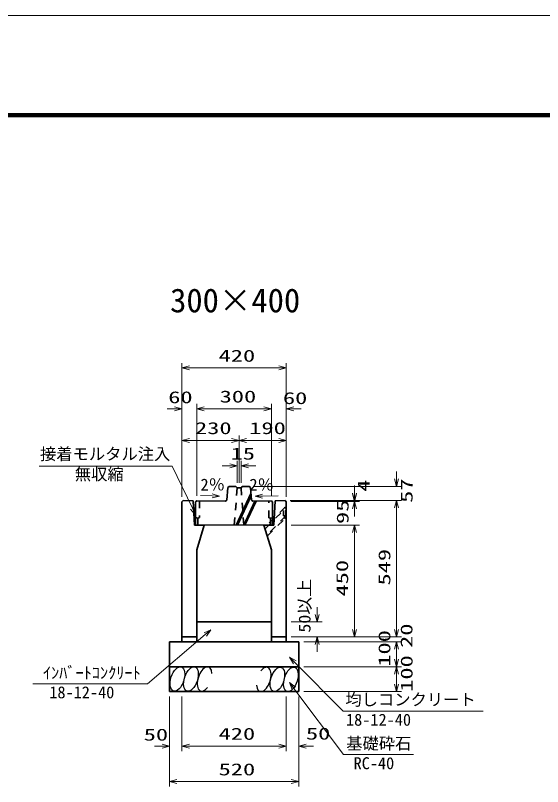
# Model space of a CAD drawing. Units: millimetres on the paper. Extents: x 20 to 861, y 20 to 614.
# Drawn here: x 160.6 to 266.7, y 458.9 to 614.1 of the extents above; entities that cross this region are included whole.
import ezdxf
from ezdxf.enums import TextEntityAlignment as Align

# ---------------------------------------------------------------- set-up
doc = ezdxf.new("R2010")
doc.units = ezdxf.units.MM
doc.linetypes.add('USER1', pattern=[3, 1.5, -1.5])
for name, color, linetype, lineweight in [('D-STR-DIM（寸法）', 7, 'Continuous', 13), ('D-STR-HTXT(均しCON-旗)', 7, 'Continuous', 13), ('D-STR-HTXT(基礎砕石-旗)', 7, 'Continuous', 13), ('D-STR-HTXT（旗上げ）', 7, 'Continuous', 13), ('D-STR-STRF(グリ)', 7, 'Continuous', 25), ('D-STR（構造物）', 1, 'Continuous', 35), ('D-TTL-LINE（区切線）', 7, 'Continuous', 13), ('D-TTL（外枠）', 2, 'Continuous', 140)]:
    doc.layers.add(name, color=color, linetype=linetype, lineweight=lineweight)
doc.layers.add('D-STR-TXT(文字)', color=7, linetype='Continuous')
doc.styles.add('ＭＳ ゴシック', font='')
doc.styles.get('ＭＳ ゴシック').set_extended_font_data('MS Gothic')

# ---------------------------------------------------------------- blocks, each defined once
blk = doc.blocks.new('_Open30@@SfigorgFlag@@4')
at = {"color": 7, "linetype": 'Continuous', "lineweight": 13}
for p, q in [((-1, 0.2679), (0, 0)), ((0, 0), (-1, -0.2679)), ((0, 0), (-1, 0))]:
    blk.add_line(p, q, dxfattribs=at)

msp = doc.modelspace()

# ---------------------------------------------------------------- linework, layer by layer
at = {"layer": 'D-STR-DIM（寸法）'}
for p, q in [((194.15, 535.95), (194.15, 544.158)), ((215.15, 535.95), (215.15, 544.158)), ((195.65, 543.158), (213.65, 543.158)), ((194.15, 517.247), (194.15, 535.95)), ((197.15, 517.437), (197.15, 535.95)), ((197.15, 517.437), (197.15, 535.95)), ((212.15, 517.437), (212.15, 535.95)), ((212.15, 517.437), (212.15, 535.95)), ((215.15, 517.247), (215.15, 535.95)), ((192.65, 534.95), (191.15, 534.95)), ((198.65, 534.95), (200.15, 534.95)), ((198.65, 534.95), (210.65, 534.95)), ((210.65, 534.95), (209.15, 534.95)), ((216.65, 534.95), (218.15, 534.95)), ((194.15, 517.247), (194.15, 529.592)), ((205.65, 520.045), (205.65, 529.592)), ((205.65, 520.045), (205.65, 529.592)), ((215.15, 517.247), (215.15, 529.592)), ((195.65, 528.592), (204.15, 528.592)), ((207.15, 528.592), (213.65, 528.592)), ((203.756, 523.46), (202.256, 523.46)), ((205.256, 520.045), (205.256, 524.46)), ((206.044, 520.045), (206.044, 524.46)), ((207.544, 523.46), (209.044, 523.46)), ((237.353, 520.827), (237.353, 522.327)), ((208.656, 519.327), (238.353, 519.327)), ((228.855, 517.992), (228.855, 519.492)), ((228.855, 517.8), (228.855, 519.3)), ((197.875, 517.47), (200.237, 517.423)), ((213.486, 517.444), (210.37, 517.392)), ((215.9, 516.492), (229.855, 516.492)), ((216.096, 516.3), (229.855, 516.3)), ((216.096, 516.3), (229.855, 516.3)), ((216.9, 516.492), (238.353, 516.492)), ((216.9, 516.492), (238.353, 516.492)), ((228.855, 514.8), (228.855, 513.3)), ((237.353, 490.545), (237.353, 514.992)), ((237.353, 514.992), (237.353, 513.492)), ((216.15, 511.545), (229.855, 511.545)), ((216.15, 511.545), (229.855, 511.545)), ((228.855, 490.545), (228.855, 510.045)), ((228.855, 510.045), (228.855, 508.545)), ((221.339, 493.545), (221.339, 495.045)), ((216.15, 492.045), (222.339, 492.045)), ((237.353, 490.545), (237.353, 492.045)), ((216.15, 489.045), (238.353, 489.045)), ((216.15, 489.045), (229.855, 489.045)), ((216.15, 489.045), (238.353, 489.045)), ((216.15, 489.045), (222.339, 489.045)), ((218.65, 488.045), (238.353, 488.045)), ((218.65, 488.045), (238.353, 488.045)), ((221.339, 487.545), (221.339, 486.045)), ((237.353, 484.545), (237.353, 486.545)), ((237.353, 486.545), (237.353, 485.045)), ((218.65, 483.045), (238.353, 483.045)), ((218.65, 483.045), (238.353, 483.045)), ((237.353, 479.545), (237.353, 481.545)), ((218.65, 478.045), (238.353, 478.045)), ((191.65, 477.045), (191.65, 466.078)), ((194.15, 477.045), (194.15, 466.078)), ((215.15, 477.045), (215.15, 466.078)), ((217.65, 477.045), (217.65, 466.078)), ((191.65, 476.045), (191.65, 458.92)), ((194.15, 476.045), (194.15, 466.078)), ((215.15, 476.045), (215.15, 466.078)), ((217.65, 476.045), (217.65, 458.92)), ((190.15, 467.078), (188.65, 467.078)), ((195.65, 467.078), (213.65, 467.078)), ((195.65, 467.078), (197.15, 467.078)), ((213.65, 467.078), (212.15, 467.078)), ((219.15, 467.078), (220.65, 467.078)), ((193.15, 459.92), (216.15, 459.92))]:
    msp.add_line(p, q, dxfattribs=at)
at = {"layer": 'D-STR-HTXT(均しCON-旗)'}
for p, q in [((187.192, 479.614), (198.849, 489.525)), ((226.59, 474.097), (216.867, 483.914)), ((164.157, 479.614), (187.192, 479.614)), ((254.798, 474.097), (226.59, 474.097))]:
    msp.add_line(p, q, dxfattribs=at)
at = {"layer": 'D-STR-HTXT(基礎砕石-旗)'}
for p, q in [((226.668, 465.348), (216.664, 478.674)), ((240.772, 465.348), (226.668, 465.348))]:
    msp.add_line(p, q, dxfattribs=at)
at = {"layer": 'D-STR-HTXT（旗上げ）'}
for p, q in [((165.426, 523.434), (192.147, 523.434)), ((192.147, 523.434), (196.241, 514.924))]:
    msp.add_line(p, q, dxfattribs=at)
at = {"layer": 'D-STR-STRF(グリ)'}
for centre, major_axis in [((193.244, 480.568), (0.79, 2.421)), ((195.966, 480.568), (0.79, 2.421)), ((213.354, 480.487), (-0.771, -2.427)), ((216.075, 480.509), (-0.771, -2.427))]:
    msp.add_ellipse(centre, major_axis=major_axis, ratio=0.5139, dxfattribs=at)
for centre, major_axis in [((198.706, 480.568), (0.79, 2.421)), ((210.614, 480.466), (-0.771, -2.427))]:
    msp.add_ellipse(centre, major_axis=major_axis, ratio=0.5139, start_param=5.3575563, end_param=10.3750652, dxfattribs=at)
at = {"layer": 'D-STR（構造物）'}
for p, q in [((203.385, 519.083), (203.177, 516.585)), ((203.655, 519.327), (203.385, 519.083)), ((205.025, 519.299), (203.655, 519.327)), ((205.256, 519.045), (205.025, 519.299)), ((206.044, 519.045), (205.256, 519.045)), ((206.275, 519.299), (206.044, 519.045)), ((207.656, 519.327), (206.275, 519.299)), ((207.926, 519.083), (207.656, 519.327)), ((208.134, 516.586), (207.926, 519.083)), ((205.061, 511.544), (208.023, 517.898)), ((208.065, 517.402), (205.333, 511.544)), ((194.15, 516.247), (194.4, 516.492)), ((194.15, 489.045), (194.15, 516.247)), ((194.4, 516.492), (196.4, 516.452)), ((196.4, 516.452), (196.65, 511.545)), ((197.15, 516.457), (196.9, 516.212)), ((196.9, 516.212), (196.9, 511.564)), ((202.906, 516.341), (197.15, 516.457)), ((203.177, 516.585), (202.906, 516.341)), ((206.57, 511.544), (208.802, 516.329)), ((209.053, 516.335), (206.819, 511.544)), ((208.405, 516.342), (208.134, 516.586)), ((212.15, 516.417), (208.405, 516.342)), ((212.4, 516.172), (212.15, 516.417)), ((212.4, 511.544), (212.4, 516.172)), ((212.9, 516.452), (212.65, 511.545)), ((214.9, 516.492), (212.9, 516.452)), ((215.15, 516.247), (214.9, 516.492)), ((215.15, 489.045), (215.15, 516.247)), ((196.65, 511.545), (198.65, 511.545)), ((196.9, 511.564), (212.4, 511.544)), ((198.65, 511.545), (197.15, 506.545)), ((210.65, 511.545), (212.15, 506.545)), ((212.65, 511.545), (210.65, 511.545)), ((197.15, 506.545), (197.15, 489.045)), ((212.15, 506.545), (212.15, 489.045)), ((197.15, 492.045), (212.15, 492.045)), ((197.15, 489.045), (194.15, 489.045)), ((194.15, 489.045), (194.15, 488.045)), ((197.15, 489.045), (197.15, 488.045)), ((212.15, 489.045), (215.15, 489.045)), ((212.15, 489.045), (212.15, 488.045)), ((215.15, 489.045), (215.15, 488.045)), ((191.65, 488.045), (217.65, 488.045)), ((191.65, 488.045), (191.65, 478.045)), ((217.65, 488.045), (217.65, 478.045)), ((191.65, 483.045), (217.65, 483.045)), ((191.65, 478.045), (217.65, 478.045))]:
    msp.add_line(p, q, dxfattribs=at)
at = {"layer": 'D-STR（構造物）', "linetype": 'USER1'}
for p, q in [((204.688, 511.541), (205.256, 519.045)), ((206.044, 519.045), (206.609, 511.582)), ((197.65, 516.452), (197.65, 513.054)), ((211.65, 513.009), (211.65, 516.407)), ((214.9, 515.153), (210.798, 511.051)), ((210.879, 510.782), (215.075, 514.978)), ((214.575, 513.393), (214.575, 514.478)), ((215.075, 514.978), (214.827, 515.226)), ((215.075, 513.048), (215.075, 514.978)), ((197.35, 512.957), (196.9, 513.052)), ((197.65, 513.054), (197.35, 512.957)), ((197.35, 512.957), (197.35, 511.544)), ((215.075, 513.393), (211.245, 509.562)), ((211.319, 509.317), (215.075, 513.073)), ((211.95, 512.912), (211.65, 513.009)), ((211.95, 512.912), (212.4, 513.007)), ((211.95, 511.541), (211.95, 512.912)), ((214.575, 513.393), (215.075, 513.393)), ((214.827, 512.801), (215.075, 513.048)), ((196.9, 511.564), (196.9, 511.544))]:
    msp.add_line(p, q, dxfattribs=at)
at = {"layer": 'D-TTL-LINE（区切線）', "lineweight": 18}
msp.add_line((861.1, 614.11), (20.1, 614.11), dxfattribs=at)
at = {"layer": 'D-TTL（外枠）'}
msp.add_line((841, 594.01), (40.2, 594.01), dxfattribs=at)

# ---------------------------------------------------------------- block references
at = {"layer": 'D-STR-DIM（寸法）', "xscale": 1.5, "yscale": 1.5}
for p, rotation in [((194.15, 543.158), 180), ((197.15, 534.95), 180), ((197.15, 534.95), 180), ((215.15, 534.95), 180), ((194.15, 528.592), 180), ((205.65, 528.592), 180), ((206.044, 523.46), 180), ((237.353, 519.327), 270), ((201.737, 517.393), 358.85424), ((208.87, 517.367), 180.95838), ((228.855, 516.492), 270), ((228.855, 516.3), 270), ((228.855, 516.3), 90), ((237.353, 516.492), 90), ((237.353, 516.492), 90), ((228.855, 511.545), 90), ((228.855, 511.545), 90), ((221.339, 492.045), 270), ((228.855, 489.045), 270), ((237.353, 489.045), 270), ((237.353, 489.045), 270), ((221.339, 489.045), 90), ((237.353, 488.045), 90), ((237.353, 488.045), 90), ((237.353, 483.045), 270), ((237.353, 483.045), 90), ((237.353, 478.045), 270), ((194.15, 467.078), 180), ((194.15, 467.078), 180), ((217.65, 467.078), 180), ((191.65, 459.92), 180)]:
    msp.add_blockref('_Open30@@SfigorgFlag@@4', p, dxfattribs=dict(at, rotation=rotation))
for p in [(215.15, 543.158), (194.15, 534.95), (212.15, 534.95), (212.15, 534.95), (205.65, 528.592), (215.15, 528.592), (205.256, 523.46), (191.65, 467.078), (215.15, 467.078), (215.15, 467.078), (217.65, 459.92)]:
    msp.add_blockref('_Open30@@SfigorgFlag@@4', p, dxfattribs=at)
at = {"layer": 'D-STR-HTXT(均しCON-旗)', "xscale": 1.5, "yscale": 1.5}
for p, rotation in [((199.991, 490.497), 40.37163), ((215.811, 484.98), 134.72505)]:
    msp.add_blockref('_Open30@@SfigorgFlag@@4', p, dxfattribs=dict(at, rotation=rotation))
at = {"layer": 'D-STR-HTXT(基礎砕石-旗)', "xscale": 1.5, "yscale": 1.5, "rotation": 126.89552}
msp.add_blockref('_Open30@@SfigorgFlag@@4', (215.763, 479.873), dxfattribs=at)
at = {"layer": 'D-STR-HTXT（旗上げ）', "xscale": 1.5, "yscale": 1.5, "rotation": 295.69073}
msp.add_blockref('_Open30@@SfigorgFlag@@4', (196.891, 513.572), dxfattribs=at)

# ---------------------------------------------------------------- texts
at = {"layer": 'D-STR-DIM（寸法）', "style": 'ＭＳ ゴシック', "width": 1.5}
for s, p in [('420', (201.525, 543.695)), ('300', (201.733, 535.487)), ('60', (191.385, 535.343)), ('60', (214.469, 535.173)), ('230', (196.775, 529.13)), ('190', (207.692, 529.13)), ('15', (203.937, 523.997)), ('50', (186.452, 467.445)), ('420', (201.525, 467.615)), ('50', (219.102, 467.652)), ('520', (201.525, 460.458))]:
    msp.add_text(s, height=2.405, dxfattribs=at).set_placement(p, align=Align.BOTTOM_LEFT)
at = {"layer": 'D-STR-DIM（寸法）', "style": 'ＭＳ ゴシック'}
for rotation, p in [(0.01, (197.883, 517.769)), (359.99, (207.732, 517.757))]:
    msp.add_text('2％', height=2.405, rotation=rotation, dxfattribs=at).set_placement(p, align=Align.BOTTOM_LEFT)
for s, width, p in [('4', 1.5, (232.618, 518.241)), ('57', 1.5, (241.292, 516.016)), ('95', 1.5, (228.411, 511.764)), ('549', 1.5, (236.815, 499.389)), ('450', 1.5, (228.317, 497.17)), ('50以上', 1.1, (220.757, 489.908)), ('20', 1.5, (241.267, 486.826)), ('100', 1.5, (236.815, 483.045)), ('100', 1.5, (241.288, 477.99))]:
    msp.add_text(s, height=2.405, rotation=90, dxfattribs=dict(at, width=width)).set_placement(p, align=Align.BOTTOM_LEFT)
at = {"layer": 'D-STR-HTXT(均しCON-旗)', "style": 'ＭＳ ゴシック'}
for s, p in [('ｲﾝﾊﾞｰﾄｺﾝｸﾘｰﾄ', (166.167, 479.898)), ('18-12-40', (167.444, 475.964)), ('均しコンクリート', (227.038, 474.509)), ('18-12-40', (227.171, 470.447))]:
    msp.add_text(s, height=2.405, dxfattribs=at).set_placement(p, align=Align.BOTTOM_LEFT)
at = {"layer": 'D-STR-HTXT(基礎砕石-旗)', "style": 'ＭＳ ゴシック'}
for s, p in [('基礎砕石', (227.203, 465.684)), ('RC-40', (228.691, 461.698))]:
    msp.add_text(s, height=2.405, dxfattribs=at).set_placement(p, align=Align.BOTTOM_LEFT)
at = {"layer": 'D-STR-HTXT（旗上げ）', "style": 'ＭＳ ゴシック'}
for s, p in [('接着モルタル注入', (165.572, 523.937)), ('無収縮', (172.576, 519.86))]:
    msp.add_text(s, height=2.405, dxfattribs=at).set_placement(p, align=Align.BOTTOM_LEFT)
at = {"layer": 'D-STR-TXT(文字)', "style": 'ＭＳ ゴシック'}
msp.add_text('300×400', height=4.811, dxfattribs=at).set_placement((191.768, 552.913), align=Align.BOTTOM_LEFT)

doc.saveas('drawing.dxf')
